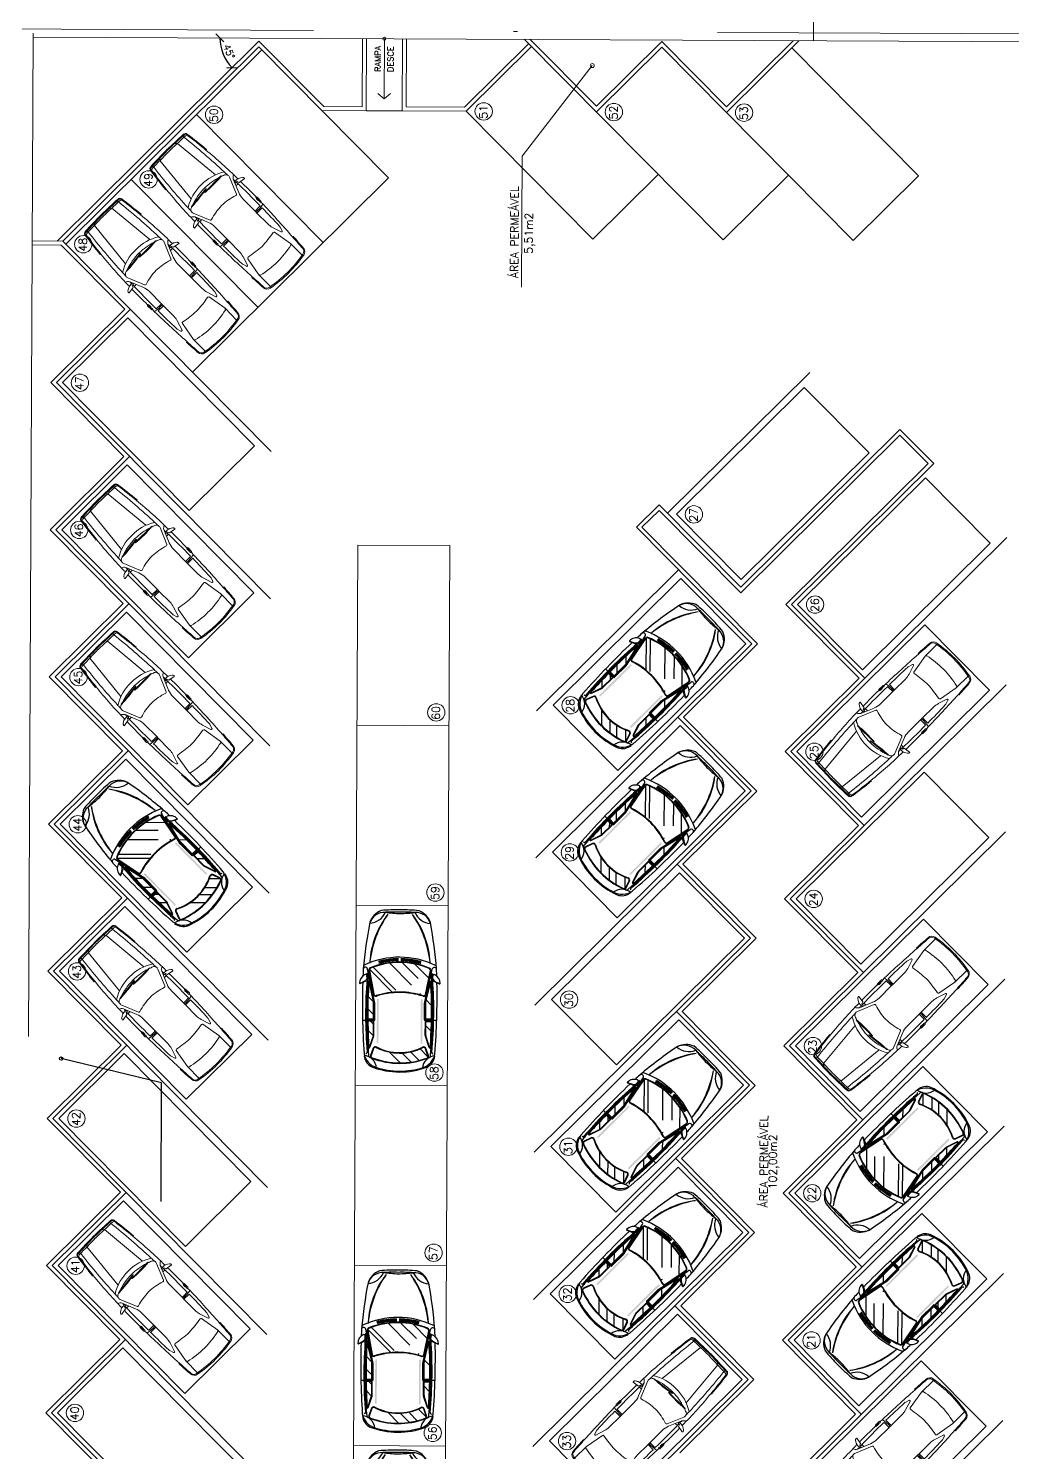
# Model space of a CAD drawing. Extents: x -1057 to 3416, y -340 to 4111.
# Drawn here: x -286.4 to -261.81, y 242.08 to 277.66 of the extents above; entities that cross this region are included whole.
import ezdxf
from ezdxf.enums import TextEntityAlignment as Align

# ---------------------------------------------------------------- set-up
doc = ezdxf.new("R2010")
doc.units = 0
doc.header["$LTSCALE"] = 50
doc.linetypes.add('CONTINU', pattern=[0])
doc.linetypes.add('DASHDOT', pattern=[1, 0.5, -0.25, 0, -0.25])
doc.layers.add('0.1', color=8, linetype='Continuous', lineweight=13)
doc.layers.add('layout', color=1, linetype='Continuous')
doc.styles.add('80X50', font='romans.shx')
doc.styles.add('ROMANS', font='romans')
doc.styles.get("Standard").update_dxf_attribs({"font": 'romans.shx'})
doc.dimstyles.new('Fares Eng - 50', dxfattribs={"dimscale": 2, "dimtxt": 0.085, "dimasz": 0.1, "dimexe": 0.05, "dimexo": 0.05, "dimgap": 0.04, "dimtad": 1, "dimzin": 4, "dimdsep": 46, "dimtxsty": 'ROMANS', "dimblk1": 'OBLIQUE', "dimblk2": 'OBLIQUE', "dimsah": 1, "dimcen": 0.05, "dimdle": 0.05, "dimclrd": 7, "dimclre": 7, "dimclrt": 7, "dimaunit": 1, "dimadec": 0, "dimazin": 0, "dimtfac": 1, "dimtix": 1, "dimtmove": 2, "dimatfit": 0, "dimldrblk": 'OPEN90', "dimfxl": 1, "dimtolj": 1, "dimtzin": 0, "dimarcsym": 0})

# ---------------------------------------------------------------- blocks, each defined once
blk = doc.blocks.new('ÁREA')
for p in [(0.00005, 0.00376), (0, 0)]:
    blk.add_attdef('COMPARTIMENTO', text='', height=0.0025).set_placement(p, align=Align.CENTER)
at = {"color": 1}
for p in [(-0.00005, -0.00376), (-0.0001, -0.00752)]:
    blk.add_attdef('ÁREA', text='', height=0.002, dxfattribs=at).set_placement(p, align=Align.CENTER)
blk = doc.blocks.new('Car')
at = {"layer": 'layout', "color": 8}
for p, q in [((-44.4, -116.8), (-45.5, -110.7)), ((-42.5, -116.4), (-43.6, -110.2)), ((-41.1, -116), (-42, -109.8)), ((-39.1, -115.6), (-40.1, -109.4)), ((-37.2, -115.2), (-38.1, -108.9)), ((-35.8, -114.9), (-36.5, -108.6)), ((-33.8, -114.5), (-34.6, -108.2)), ((-31.8, -114.1), (-32.6, -107.8)), ((-30.4, -113.9), (-31, -107.6)), ((-28.4, -113.5), (-29, -107.4)), ((-26.4, -113.2), (-27.1, -107.2)), ((-25, -113), (-25.5, -107)), ((-23, -112.8), (-23.5, -106.4)), ((25.2, -163.1), (-22.1, -115.7)), ((-21.2, -112.5), (-21.3, -106.1)), ((-19.2, -112.3), (-19.3, -105.9)), ((-17.2, -112.1), (-17.4, -105.7)), ((-15.7, -111.9), (-15.7, -105.5)), ((-13.7, -111.8), (-13.7, -105.3)), ((-11.7, -111.6), (-11.7, -105.2)), ((-9.7, -111.5), (-9.7, -105.1)), ((-7.7, -111.4), (-7.7, -105)), ((-5.7, -111.3), (-5.7, -104.9)), ((-3.7, -111.3), (-3.7, -104.8)), ((3.7, -111.3), (3.7, -104.8)), ((39.6, -148.7), (5.2, -114.3)), ((5.7, -111.3), (5.7, -104.9)), ((7.7, -111.4), (7.7, -105)), ((9.7, -111.5), (9.7, -105.1)), ((11.7, -111.6), (11.7, -105.2)), ((13.7, -111.8), (13.7, -105.3)), ((15.7, -111.9), (15.7, -105.5)), ((17.2, -112.1), (17.4, -105.7)), ((19.2, -112.3), (19.3, -105.9)), ((21.2, -112.5), (21.3, -106.1)), ((23, -112.8), (23.5, -106.4)), ((25, -113), (25.5, -107)), ((26.4, -113.2), (27.1, -107.2)), ((28.4, -113.5), (29, -107.4)), ((30.4, -113.9), (31, -107.6)), ((31.8, -114.1), (32.6, -107.8)), ((63.1, -148), (32.6, -117.5)), ((33.8, -114.5), (34.6, -108.2)), ((35.8, -114.9), (36.5, -108.6)), ((37.2, -115.2), (38.1, -108.9)), ((39.1, -115.6), (40.1, -109.4)), ((41.1, -116), (42, -109.8)), ((42.5, -116.4), (43.6, -110.2)), ((44.4, -116.8), (45.5, -110.7)), ((-86.3, -160.6), (-73.2, -154.7)), ((-72.4, -154), (-71.3, -150.4)), ((-71.4, -149.7), (-71.5, -143.3)), ((-70.4, -149.4), (-70.5, -140)), ((-53.8, -202.9), (-70.4, -128.8)), ((-69.4, -149.1), (-69.5, -139.9)), ((-68.4, -148.9), (-68.7, -139.9)), ((-67.3, -131.9), (-57, -183.8)), ((-66.3, -131.7), (-56.1, -183.6)), ((-15.9, -179.3), (-66, -129.1)), ((-8.4, -174.6), (-58.2, -124.8)), ((53.8, -202.9), (70.4, -128.8)), ((56.1, -183.6), (66.3, -131.7)), ((57, -183.8), (67.3, -131.9)), ((68.4, -148.9), (68.7, -139.9)), ((69.4, -149.1), (69.5, -139.9)), ((70.4, -149.4), (70.5, -140)), ((72.4, -154), (71.3, -150.4)), ((71.4, -149.7), (71.5, -143.3)), ((86.3, -160.6), (73.2, -154.7)), ((-56.9, -198.5), (-67, -155.8)), ((-55.9, -198.3), (-66, -155.6)), ((44.8, -182.6), (43.4, -181.3)), ((55.9, -198.3), (66, -155.6)), ((56.9, -198.5), (67, -155.8)), ((-56.8, -227.8), (-69.3, -215.2)), ((-56.8, -200.2), (-68.8, -188.2)), ((-56.8, -237.2), (-56.8, -199.5)), ((-55.8, -237.2), (-55.8, -199.5)), ((-53.8, -238.7), (-53.8, -203.1)), ((53.8, -238.7), (53.8, -203.1)), ((55.8, -237.2), (55.8, -199.5)), ((56.8, -237.2), (56.8, -199.5)), ((69.3, -207.1), (57.6, -195.4)), ((-80.7, -239.7), (-54.8, -239.7)), ((-68.3, -237.2), (-69.2, -236.3)), ((-69.1, -237.2), (-56.8, -237.2)), ((-69.1, -238.2), (-56.8, -238.2)), ((-56.8, -241.4), (-69, -241.4)), ((-56.8, -242.4), (-69, -242.4)), ((-56.8, -248.7), (-62.9, -242.6)), ((-56.8, -272.4), (-56.8, -242.4)), ((-55.8, -272.4), (-55.8, -242.4)), ((80.7, -239.7), (54.8, -239.7)), ((55.8, -272.4), (55.8, -242.4)), ((69.1, -237.2), (56.8, -237.2)), ((69.1, -238.2), (56.8, -238.2)), ((56.8, -241.4), (69, -241.4)), ((56.8, -242.4), (69, -242.4)), ((56.8, -272.4), (56.8, -242.4)), ((-57, -273.8), (-68.3, -262.5)), ((-65.1, -298.3), (-57, -273.6)), ((-64.2, -298.6), (-56, -273.9)), ((64.2, -298.6), (56, -273.9)), ((68.3, -263.5), (56.8, -251.9)), ((65.1, -298.3), (57, -273.6)), ((-57.2, -300.9), (-62.7, -316.3)), ((-56.3, -301.3), (-61.8, -316.6)), ((1.6, -332.4), (-21.8, -309)), ((61.9, -318.8), (44.9, -301.8)), ((61.8, -316.6), (56.3, -301.3)), ((62.7, -316.3), (57.2, -300.9)), ((25.1, -330.6), (5.5, -311)), ((42.5, -327), (25.2, -309.8))]:
    blk.add_line(p, q, dxfattribs=at)
for centre, radius, start, end in [((-7.8, -326.7), 326.8, 88.6351, 95.7726), ((7.8, -326.7), 326.8, 84.2274, 91.3649), ((866.8, -205.6), 949.5, 169.2081, 175.3433), ((-34.3, -38.3), 32.9, 86.5625, 164.4958), ((-69, 10.4), 40, 274.3393, 336.719), ((-25.6, -41.2), 42.5, 111.779, 161.6544), ((122.7, -124.6), 188.5, 142.4297, 176.6237), ((155.6, -136.8), 222.3, 145.0929, 173.9605), ((-40.2, -4.5), 3, 97.674, 111.779), ((-10, -339.3), 334.6, 88.282, 93.8135), ((10.1, 328.4), 336.5, 262.7695, 268.2851), ((10, -339.3), 334.6, 86.1865, 91.718), ((-10.1, 328.4), 336.5, 271.7149, 277.2305), ((-155.6, -136.8), 222.3, 6.0395, 34.9071), ((-122.7, -124.6), 188.5, 3.3763, 37.5703), ((69, 10.4), 40, 203.281, 265.6607), ((34.3, -38.3), 32.9, 15.5042, 93.4375), ((40.2, -4.5), 3, 68.221, 82.326), ((25.6, -41.2), 42.5, 18.3456, 68.221), ((-866.8, -205.6), 949.5, 4.6567, 10.7919), ((-77.8, -119.2), 1, 174.7727, 295.0781), ((0.5, -286.5), 183.7, 90, 115.0781), ((-64.4, -113.6), 1, 172.7258, 290.5969), ((0, -280.4), 167.2, 90.0065, 112.6232), ((0, -280.4), 166.2, 90.0085, 112.6252), ((-0.5, -286.5), 183.7, 64.9219, 90), ((0, -280.4), 167.2, 67.3768, 89.9935), ((0, -280.4), 166.2, 67.3768, 89.9935), ((64.4, -113.6), 1, 249.4031, 7.2742), ((77.8, -119.2), 1, 244.9219, 5.2273), ((-67, -159.1), 20.4, 115.2032, 181.9349), ((-94.9, -128.7), 32, 283.4706, 317.3927), ((1565.6, -198.2), 1646.7, 177.6205, 178.0972), ((-75, -129.5), 4.65, 8.7491, 183.5185), ((-74.5, -143.4), 3, 0.889, 115.2032), ((940.7, -224.1), 1014.7, 175.8385, 184.8151), ((-72.5, -140.1), 1, 0.889, 98.0676), ((936.4, -221.1), 1008.4, 175.9397, 185.4333), ((-72.4, -149.7), 1, 287.9404, 0.889), ((-71.5, -140), 1, 0.889, 95.2234), ((-71.4, -149.4), 1, 285.265, 0.889), ((-70.5, -139.9), 1, 0.889, 92.3899), ((-70.4, -149.1), 1, 282.6212, 0.889), ((-69.7, -139.9), 1, 2.0031, 90.1843), ((-69.4, -148.9), 1, 280.1196, 2.0031), ((-62.4, -130.8), 5, 111.9536, 193.3017), ((-62.4, -130.8), 4, 111.9536, 193.5543), ((62.4, -130.8), 4.01, 346.5287, 68.1294), ((62.4, -130.8), 5, 346.6983, 68.0464), ((-936.4, -221.1), 1008.4, 354.5667, 4.0603), ((69.4, -148.9), 1, 177.9969, 259.8804), ((69.7, -139.9), 1, 89.8157, 177.9969), ((70.4, -149.1), 1, 179.111, 257.3788), ((70.5, -139.9), 1, 87.6101, 179.111), ((75, -129.5), 4.65, 356.4815, 171.2509), ((71.4, -149.4), 1, 179.111, 254.735), ((71.5, -140), 1, 84.7766, 179.111), ((-940.7, -224.1), 1014.7, 355.1849, 4.1615), ((94.9, -128.7), 32, 222.6073, 256.5294), ((72.4, -149.7), 1, 179.111, 252.0596), ((72.5, -140.1), 1, 81.9324, 179.111), ((74.5, -143.4), 3, 64.7968, 179.111), ((73.4, -153.7), 1, 196.4299, 257.7669), ((67, -159.1), 20.4, 358.0651, 64.7968), ((-1565.6, -198.2), 1646.7, 1.9028, 2.3795), ((-86.5, -159.6), 1, 193.8166, 282.2331), ((1565.6, -198.2), 1646.7, 178.6017, 183.9759), ((770.4, -218.9), 840.8, 175.6929, 181.2505), ((770.4, -218.9), 839.8, 175.6943, 181.2501), ((-67, -155.8), 1, 13.3017, 174.5453), ((-52.2, -182.7), 5, 193.3017, 287.8184), ((-52.2, -182.7), 4, 193.5543, 287.8184), ((0, -345), 166.5, 90, 107.8184), ((0, -345), 165.5, 90, 107.8184), ((0, -345), 166.5, 72.1816, 90), ((0, -345), 165.5, 72.1816, 90), ((52.2, -182.7), 5, 252.1816, 346.6983), ((52.2, -182.7), 4, 252.1816, 346.4457), ((67, -155.8), 1, 5.4547, 166.6983), ((-770.4, -218.9), 839.8, 358.7499, 4.3057), ((-770.4, -218.9), 840.8, 358.7495, 4.3071), ((-1565.6, -198.2), 1646.7, 356.0241, 1.3983), ((86.5, -159.6), 1, 257.7669, 346.1834), ((-60.8, -199.5), 4, 360, 13.3017), ((-60.8, -199.5), 5, 0, 13.3017), ((-54.8, -203.1), 1, 0, 13.3017), ((54.8, -203.1), 1, 166.6983, 180), ((60.8, -199.5), 5, 166.6983, 180), ((60.8, -199.5), 4, 166.6983, 180), ((-69.1, -237.2), 1, 181.5835, 270), ((-69, -242.4), 1, 90, 181.1066), ((9004.6, 48.7), 9079.4, 181.83701, 182.18864), ((9004.6, 48.7), 9078.4, 181.83709, 182.18858), ((-56.8, -237.2), 1, 270, 0), ((-56.8, -242.4), 1, 0, 90), ((-54.8, -238.7), 1, 270, 0), ((54.8, -238.7), 1, 180, 270), ((56.8, -237.2), 1, 180, 270), ((56.8, -242.4), 1, 90, 180), ((-9004.6, 48.7), 9078.4, 357.81142, 358.16291), ((-9004.6, 48.7), 9079.4, 357.81136, 358.16299), ((69, -242.4), 1, 358.8934, 90), ((69.1, -237.2), 1, 270, 358.4165), ((-60.8, -272.4), 4, 341.6525, 360), ((-60.8, -272.4), 5, 341.6525, 360), ((60.8, -272.4), 5, 180, 198.3475), ((60.8, -272.4), 4, 180, 198.3475), ((-73.3, -309.4), 3, 270, 5.5819), ((-66.1, -298), 2, 183.0738, 341.6525), ((-66.1, -298), 1, 183.4405, 341.6525), ((-52.5, -302.6), 5, 63.1357, 160.3462), ((-52.5, -302.6), 4, 63.1357, 160.3462), ((0, -198.9), 112.2, 243.1357, 270), ((0, -198.9), 111.2, 243.1357, 270), ((0, -198.9), 111.2, 270, 296.8643), ((0, -198.9), 112.2, 270, 296.8643), ((52.5, -302.6), 5, 19.6538, 116.8643), ((52.5, -302.6), 4, 19.6538, 116.8643), ((66.1, -298), 2, 198.3475, 356.9262), ((66.1, -298), 1, 198.3475, 356.5595), ((73.3, -309.4), 3, 174.4181, 270), ((-39.1, -305.6), 38.6, 190.1502, 253.6248), ((-79.7, -346.5), 30, 5.2584, 84.7128), ((-46.8, -314.4), 30, 185.5819, 244.441), ((-62.6, -316.1), 5, 185.4333, 247.7979), ((-58, -317.9), 5, 160.3462, 249.5059), ((-58, -317.9), 4, 160.3462, 249.5059), ((0, -162.8), 170.6, 249.5059, 270), ((0, -162.8), 169.6, 249.5059, 270), ((0, -162.8), 169.6, 270, 290.4941), ((0, -162.8), 170.6, 270, 290.4941), ((79.7, -346.5), 30, 95.2872, 174.7416), ((39.1, -305.6), 38.6, 286.3752, 349.8498), ((58, -317.9), 4, 290.4941, 19.6538), ((58, -317.9), 5, 290.4941, 19.6538), ((46.8, -314.4), 30, 295.559, 354.4181), ((62.6, -316.1), 5, 292.2021, 354.5667), ((0, -181.6), 170.6, 249.5059, 270), ((0, -181.6), 168.6, 252.2391, 270), ((0, -181.6), 170.6, 270, 290.4941), ((0, -181.6), 168.6, 270, 287.7609)]:
    blk.add_arc(centre, radius, start, end, dxfattribs=at)
for points in [[(-49.6, -290.4), (-45.8, -290.4), (-49.6, -194), (-45.8, -194)], [(49.6, -290.4), (45.8, -290.4), (49.6, -194), (45.8, -194)]]:
    blk.add_solid(points, dxfattribs=at)
blk = doc.blocks.new('TEMPRA3')
for p, q in [((-1.26, 0.697), (-1.26, 0.716)), ((-0.157, 0.823), (-0.131, 0.862)), ((-0.101, 0.713), (-0.151, 0.694)), ((-0.075, 0.872), (-0.101, 0.713)), ((-0.085, 0.882), (-0.082, 0.882)), ((1.806, 0.709), (1.807, 0.728)), ((0.058, 0.464), (-0.363, 0.637)), ((0.069, 0.533), (-0.261, 0.669)), ((-0.151, 0.694), (-0.151, 0.656)), ((-0.098, 0.674), (-0.098, 0.602)), ((0.687, 0.496), (0.259, 0.496)), ((0.756, 0.496), (0.756, 0.679)), ((1.136, 0.496), (0.756, 0.496)), ((1.287, 0.519), (1.517, 0.592)), ((1.406, 0.471), (1.886, 0.553)), ((1.515, 0.629), (1.414, 0.659)), ((-1.26, -0.697), (-1.26, -0.716)), ((0.058, -0.464), (-0.363, -0.637)), ((0.069, -0.533), (-0.261, -0.669)), ((-0.151, -0.694), (-0.151, -0.656)), ((-0.101, -0.713), (-0.151, -0.694)), ((-0.098, -0.674), (-0.098, -0.602)), ((0.687, -0.496), (0.259, -0.496)), ((1.136, -0.496), (0.756, -0.496)), ((0.756, -0.496), (0.756, -0.679)), ((1.287, -0.519), (1.517, -0.592)), ((1.406, -0.471), (1.886, -0.553)), ((1.515, -0.629), (1.414, -0.659)), ((1.806, -0.709), (1.807, -0.728)), ((-0.157, -0.823), (-0.131, -0.862)), ((-0.075, -0.872), (-0.101, -0.713)), ((-0.085, -0.882), (-0.082, -0.882))]:
    blk.add_line(p, q)
at = {"color": 9}
for p, q in [((0.49, 0.777), (0.614, 0.777)), ((0.49, 0.767), (0.567, 0.767)), ((0.577, 0.757), (0.577, 0.748)), ((0.634, 0.757), (0.634, 0.748)), ((-1.875, 0.533), (-1.914, 0.533)), ((-1.881, 0.307), (-0.653, 0.428)), ((-1.869, 0.63), (-1.647, 0.654)), ((-0.527, 0.509), (-0.536, 0.509)), ((-0.536, 0.509), (-0.532, -0.064)), ((0.687, 0.496), (0.756, 0.496)), ((1.886, 0.553), (2.3, 0.553)), ((-1.881, 0.307), (-1.924, 0.254)), ((-0.568, 0.016), (-0.577, 0.017)), ((-0.568, 0.015), (-0.577, 0.014)), ((-0.577, 0.014), (-0.51, -0.555)), ((-1.881, -0.308), (-1.924, -0.255)), ((-1.881, -0.307), (-0.653, -0.428)), ((-0.532, -0.064), (-0.523, -0.064)), ((-1.875, -0.533), (-1.914, -0.533)), ((-1.869, -0.631), (-1.647, -0.655)), ((-0.51, -0.555), (-0.501, -0.554)), ((0.687, -0.496), (0.756, -0.496)), ((1.886, -0.553), (2.3, -0.553)), ((0.49, -0.767), (0.567, -0.767)), ((0.49, -0.777), (0.614, -0.777)), ((0.577, -0.757), (0.577, -0.748)), ((0.634, -0.757), (0.634, -0.748))]:
    blk.add_line(p, q, dxfattribs=at)
for points in [[(0.486, 0.76), (0.486, 0.749, 0.414214), (0.496, 0.739), (0.558, 0.739, 0.414214), (0.568, 0.749), (0.568, 0.759)], [(0.486, -0.76), (0.486, -0.749, -0.414214), (0.496, -0.739), (0.558, -0.739, -0.414214), (0.568, -0.749), (0.568, -0.759)]]:
    blk.add_lwpolyline(points, format="xyb", dxfattribs=at)
for centre, radius, start, end in [((0.026, -12.748), 13.526, 95.4579, 98.0767), ((-0.091, -10.408), 11.166, 90.4891, 96.0118), ((0.075, 0.7), 0.267, 168.223, 189.9837), ((-0.143, 0.755), 0.0434, 160.4209, 180), ((0.052, 0.685), 0.25, 146.5293, 160.4209), ((-0.079, 0.816), 0.0696, 117.5198, 138.9652), ((-0.092, 0.841), 0.0416, 80.8067, 117.5198), ((0.213, -22.305), 23.067, 89.3717, 90.7606), ((-0.083, 0.874), 0.00833, 350.8067, 80.8067), ((0.213, -22.305), 23.067, 89.0973, 89.3437), ((0.115, -25.837), 26.599, 86.3544, 88.8806), ((0.028, -29.336), 30.117, 85.8738, 86.6125), ((46.287, -1.061), 48.25, 178.0551, 178.7396), ((-1.864, 0.574), 0.07, 98.0767, 178.0551), ((1.08, -0.033), 1.689, 163.0258, 178.8872), ((1.08, -0.033), 1.689, 158.4883, 161.8833), ((-0.403, 0.55), 0.0959, 65.2249, 157.5632), ((0.355, -17.256), 17.935, 91.743, 91.9698), ((0.355, -17.256), 17.935, 88.9571, 91.6179), ((1.496, -0.036), 1.496, 161.9012, 178.6096), ((0.046, 0.438), 0.0288, 340.8387, 65.2249), ((0.259, 0.996), 0.5, 247.6625, 270), ((-0.298, 0.555), 0.987, 356.5337, 7.1274), ((0.636, -17.099), 17.778, 87.5716, 89.6146), ((1.136, 0.996), 0.5, 270, 287.5892), ((1.415, 0.442), 0.03, 107.5892, 190.5643), ((-1.901, -0.176), 3.343, 3.0173, 10.5643), ((1.385, 0.564), 0.1, 73.296, 87.5716), ((1.509, 0.61), 0.02, 295.0881, 73.296), ((1.892, 0.523), 0.03, 17.6685, 101.6613), ((-0.298, 0.005), 2.281, 359.8835, 13.3775), ((2.183, 0.56), 0.144, 10.2757, 85.2864), ((-1.242, -0.033), 3.619, 0.5277, 9.8398), ((1.08, 0.033), 1.689, 181.1128, 199.382), ((-1.901, 0.176), 3.343, 349.4357, 356.9827), ((-0.298, -0.005), 2.281, 346.6225, 0.1165), ((-1.242, 0.033), 3.619, 350.1602, 359.4723), ((46.287, 1.06), 48.25, 181.2604, 181.9449), ((1.496, 0.036), 1.496, 181.3904, 198.0988), ((-1.864, -0.575), 0.07, 181.9449, 261.9233), ((0.026, 12.748), 13.526, 261.9735, 264.5421), ((-0.091, 10.408), 11.166, 263.9882, 269.5109), ((1.08, 0.033), 1.689, 200.3288, 201.5117), ((1.08, 0.033), 1.689, 200.3288, 201.5117), ((-0.403, -0.55), 0.0959, 202.4368, 294.7751), ((0.355, 17.256), 17.935, 268.0302, 268.257), ((0.075, -0.7), 0.267, 170.0163, 191.777), ((0.355, 17.256), 17.935, 268.3821, 271.0429), ((0.046, -0.438), 0.0288, 294.7751, 19.1613), ((0.259, -0.996), 0.5, 90, 112.3375), ((0.115, 25.837), 26.599, 271.1194, 273.6456), ((-0.298, -0.555), 0.987, 352.8726, 3.4663), ((0.636, 17.099), 17.778, 270.3854, 272.4284), ((1.136, -0.996), 0.5, 72.4108, 90), ((1.415, -0.442), 0.03, 169.4357, 252.4108), ((1.385, -0.564), 0.1, 272.4284, 286.704), ((1.509, -0.61), 0.02, 286.704, 64.9119), ((0.028, 29.336), 30.117, 273.3875, 274.1262), ((1.892, -0.523), 0.03, 258.3387, 342.3315), ((2.183, -0.56), 0.144, 274.7136, 349.7243), ((-0.143, -0.755), 0.0434, 180, 199.5791), ((0.052, -0.685), 0.25, 199.5791, 213.4707), ((-0.079, -0.816), 0.0696, 221.0348, 242.4802), ((-0.092, -0.841), 0.0416, 242.4802, 279.1933), ((0.213, 22.305), 23.067, 269.2394, 270.6283), ((-0.083, -0.874), 0.00833, 279.1933, 9.1933), ((0.213, 22.305), 23.067, 270.6563, 270.9027)]:
    blk.add_arc(centre, radius, start, end)
for centre, radius, start, end in [((-0.144, 0.846), 0.212, 204.7842, 236.5367), ((0.49, 0.751), 0.0263, 91.9264, 184.8104), ((0.47, 0.753), 0.0061, 200.0424, 315.2534), ((0.49, 0.751), 0.0164, 92.1313, 187.2433), ((0.567, 0.757), 0.01, 0, 90), ((0.606, 0.816), 0.0733, 246.8341, 293.1659), ((0.614, 0.757), 0.02, 0, 90), ((-0.263, 0.555), 0.987, 356.5337, 11.7667), ((19.555, -0.393), 21.489, 177.397, 178.9536), ((-1.862, 0.581), 0.05, 97.8958, 177.1673), ((43.913, -1.002), 45.813, 178.0177, 178.7486), ((0.137, -16.634), 17.284, 92.2713, 96.6835), ((-1.822, 0.581), 0.05, 97.8958, 177.1673), ((0.026, -12.748), 13.506, 95.4656, 97.8958), ((0.402, 0.031), 1.126, 147.4954, 181.5953), ((0.192, -19.533), 20.183, 91.7794, 92.1012), ((-4.071, 0.196), 3.558, 355.8109, 5.0412), ((-0.17, 0.661), 0.0195, 202.2729, 342.8001), ((0.027, -29.37), 30.131, 85.8821, 86.6147), ((2.181, 0.569), 0.115, 10.4548, 85.2928), ((-1.236, -0.033), 3.585, 0.5327, 10.015), ((43.913, 1.002), 45.813, 181.2514, 181.9823), ((0.402, -0.031), 1.126, 178.4047, 212.5046), ((-4.057, -0.683), 3.558, 2.0761, 11.3064), ((-1.236, 0.033), 3.585, 349.985, 359.4673), ((19.555, 0.392), 21.489, 181.0464, 182.603), ((-1.862, -0.581), 0.05, 182.8327, 262.1042), ((0.137, 16.634), 17.284, 263.3165, 267.7287), ((-1.822, -0.581), 0.05, 182.8327, 262.1042), ((0.026, 12.748), 13.506, 262.1042, 264.5344), ((0.192, 19.533), 20.183, 267.8988, 268.2206), ((-0.144, -0.846), 0.212, 123.4633, 155.2158), ((-0.17, -0.661), 0.0195, 17.1999, 157.7271), ((-0.263, -0.555), 0.987, 348.2333, 3.4663), ((0.027, 29.37), 30.131, 273.3853, 274.1179), ((2.181, -0.569), 0.115, 274.7072, 349.5452), ((0.47, -0.753), 0.0061, 44.7466, 159.9576), ((0.49, -0.751), 0.0263, 175.1896, 268.0736), ((0.49, -0.751), 0.0164, 172.7567, 267.8687), ((0.567, -0.757), 0.01, 270, 0), ((0.606, -0.816), 0.0733, 66.8341, 113.1659), ((0.614, -0.757), 0.02, 270, 360)]:
    blk.add_arc(centre, radius, start, end, dxfattribs=at)
blk = doc.blocks.new('_OBLIQUE')
at = {"color": 0, "linetype": 'ByBlock'}
blk.add_line((-0.5, -0.5), (0.5, 0.5), dxfattribs=at)
blk = doc.blocks.new('*D22')
at = {"layer": '0.1', "color": 7, "linetype": 'CONTINU', "lineweight": -2, "transparency": 16777216}
blk.add_arc((-280.562, 277.42), 1.05, 179.7233, 224.7233, dxfattribs=at)
at = {"layer": 'DEFPOINTS', "color": 0, "linetype": 'CONTINU', "lineweight": -2, "transparency": 16777216}
for p in [(-286.275, 277.448), (-280.636, 277.347), (-259.776, 277.32), (-281.578, 277.153), (-285.681, 272.351)]:
    blk.add_point(p, dxfattribs=at)
at = {"layer": '0.1', "color": 7, "linetype": 'CONTINU', "lineweight": -2, "transparency": 16777216, "xscale": 0.2, "yscale": 0.2, "zscale": 0.2}
for p, rotation in [((-281.613, 277.425), 89.72328202081444), ((-281.309, 276.681), 314.7232820208115)]:
    blk.add_blockref('_OBLIQUE', p, dxfattribs=dict(at, rotation=rotation))
at = {"layer": '0.1', "color": 7, "linetype": 'CONTINU', "transparency": 16777216, "insert": (-281.382, 277.085), "char_height": 0.17, "attachment_point": 5, "rotation": 292.2233, "style": 'ROMANS'}
blk.add_mtext('\\A1;45°', dxfattribs=at)
blk = doc.blocks.new('_Open90')
at = {"color": 0, "linetype": 'ByBlock', "lineweight": -2}
for p, q in [((0, 0), (-1, 0)), ((-0.5, 0.5), (0, 0)), ((0, 0), (-0.5, -0.5))]:
    blk.add_line(p, q, dxfattribs=at)

msp = doc.modelspace()

# ---------------------------------------------------------------- linework, layer by layer
at = {"layer": '0.1', "color": 8, "linetype": 'CONTINU'}
for p, q in [((-266.771, 278.324), (-266.776, 277.354)), ((-274.061, 274.468), (-272.307, 276.736)), ((-277.058, 275.602), (-277.958, 275.606)), ((-274.077, 271.203), (-274.061, 274.468))]:
    msp.add_line(p, q, dxfattribs=at)
at = {"layer": '0.1', "color": 8, "linetype": 'DASHDOT', "ltscale": 0.4}
msp.add_line((-289.274, 277.662), (-259.875, 277.52), dxfattribs=at)
at = {"layer": '0.1', "color": 8}
for p, q in [((-286.396, 252.473), (-286.275, 277.548)), ((-286.275, 277.448), (-259.776, 277.32)), ((-285.681, 272.351), (-280.636, 277.347)), ((-285.539, 272.35), (-280.637, 277.206)), ((-280.636, 277.347), (-279.016, 275.711)), ((-278.058, 275.707), (-278.049, 277.408)), ((-277.958, 275.606), (-277.949, 277.407)), ((-277.501, 277.405), (-277.508, 275.905)), ((-277.058, 275.602), (-277.049, 277.403)), ((-276.958, 275.701), (-276.949, 277.403)), ((-273.894, 277.284), (-275.499, 275.694)), ((-273.998, 277.388), (-269.039, 272.381)), ((-273.857, 277.388), (-272.205, 275.72)), ((-270.571, 277.338), (-272.205, 275.72)), ((-270.571, 277.338), (-268.952, 275.704)), ((-270.571, 277.197), (-265.786, 272.365)), ((-267.143, 277.355), (-268.953, 275.563)), ((-267.284, 277.356), (-268.952, 275.704)), ((-280.562, 277.13), (-285.465, 272.275)), ((-277.508, 275.905), (-277.665, 276.041)), ((-277.508, 275.905), (-277.35, 276.039)), ((-279.058, 275.611), (-277.958, 275.606)), ((-279.016, 275.711), (-278.058, 275.707)), ((-275.458, 275.594), (-277.058, 275.602)), ((-275.499, 275.694), (-276.958, 275.701)), ((-282.298, 269.077), (-277.396, 273.933)), ((-285.539, 272.35), (-286.3, 272.354)), ((-285.581, 272.25), (-286.3, 272.254)), ((-285.581, 272.25), (-283.992, 270.646)), ((-285.539, 272.35), (-280.332, 267.092)), ((-285.839, 268.816), (-283.992, 270.646)), ((-285.698, 268.815), (-283.851, 270.645)), ((-270.426, 265.55), (-266.874, 269.068)), ((-285.839, 268.816), (-284.01, 266.969)), ((-285.698, 268.815), (-280.35, 263.415)), ((-264.618, 267.644), (-268.597, 263.703)), ((-263.774, 266.791), (-264.618, 267.644)), ((-264.619, 267.503), (-268.598, 263.562)), ((-263.915, 266.792), (-264.619, 267.503)), ((-285.857, 265.139), (-284.01, 266.969)), ((-285.716, 265.138), (-283.868, 266.968)), ((-267.468, 263.274), (-263.915, 266.792)), ((-267.327, 263.273), (-263.774, 266.791)), ((-270.638, 265.764), (-271.206, 265.201)), ((-270.639, 265.622), (-271.065, 265.2)), ((-268.598, 263.562), (-270.639, 265.622)), ((-268.597, 263.703), (-270.638, 265.764)), ((-285.857, 265.139), (-284.028, 263.292)), ((-285.716, 265.138), (-280.368, 259.739)), ((-271.206, 265.201), (-268.321, 262.288)), ((-271.065, 265.2), (-268.18, 262.287)), ((-267.344, 259.596), (-261.944, 264.944)), ((-273.703, 260.617), (-270.151, 264.135)), ((-285.875, 261.462), (-284.028, 263.292)), ((-285.733, 261.462), (-283.886, 263.291)), ((-265.638, 261.426), (-267.468, 263.274)), ((-265.497, 261.426), (-267.327, 263.273)), ((-273.721, 256.94), (-268.321, 262.288)), ((-268.18, 262.287), (-270.027, 260.458)), ((-285.875, 261.462), (-284.045, 259.615)), ((-285.733, 261.462), (-280.385, 256.062)), ((-267.486, 259.597), (-265.638, 261.426)), ((-267.362, 255.919), (-261.962, 261.267)), ((-270.169, 260.458), (-268.339, 258.611)), ((-270.027, 260.458), (-268.198, 258.61)), ((-285.893, 257.785), (-284.045, 259.615)), ((-285.751, 257.785), (-283.904, 259.614)), ((-265.656, 257.749), (-267.486, 259.597)), ((-265.515, 257.749), (-267.344, 259.596)), ((-273.739, 253.263), (-268.339, 258.611)), ((-268.198, 258.61), (-270.045, 256.781)), ((-285.893, 257.785), (-284.063, 255.938)), ((-285.751, 257.785), (-280.403, 252.385)), ((-267.503, 255.92), (-265.656, 257.749)), ((-267.38, 252.242), (-261.98, 257.59)), ((-270.186, 256.781), (-268.357, 254.934)), ((-270.045, 256.781), (-268.215, 254.933)), ((-285.91, 254.108), (-284.063, 255.938)), ((-285.769, 254.108), (-283.922, 255.937)), ((-265.674, 254.072), (-267.503, 255.92)), ((-265.532, 254.072), (-267.362, 255.919)), ((-273.757, 249.586), (-268.357, 254.934)), ((-268.215, 254.933), (-270.063, 253.104)), ((-285.91, 254.108), (-284.081, 252.261)), ((-285.769, 254.108), (-280.421, 248.708)), ((-267.521, 252.243), (-265.674, 254.072)), ((-267.398, 248.565), (-261.998, 253.913)), ((-270.204, 253.104), (-268.375, 251.257)), ((-270.063, 253.104), (-268.233, 251.256)), ((-285.928, 250.431), (-284.081, 252.261)), ((-285.787, 250.431), (-283.939, 252.26)), ((-265.692, 250.396), (-267.521, 252.243)), ((-265.55, 250.395), (-267.38, 252.242)), ((-273.774, 245.909), (-268.375, 251.257)), ((-268.233, 251.256), (-270.08, 249.427)), ((-285.928, 250.431), (-284.099, 248.584)), ((-285.787, 250.431), (-280.439, 245.031)), ((-267.539, 248.566), (-265.692, 250.396)), ((-267.415, 244.888), (-262.015, 250.236)), ((-270.222, 249.427), (-268.392, 247.58)), ((-270.08, 249.427), (-268.251, 247.579)), ((-285.946, 246.755), (-284.099, 248.584)), ((-285.804, 246.754), (-283.957, 248.583)), ((-265.709, 246.719), (-267.539, 248.566)), ((-265.568, 246.718), (-267.398, 248.565)), ((-273.792, 242.232), (-268.392, 247.58)), ((-268.251, 247.579), (-270.098, 245.75)), ((-285.946, 246.755), (-284.116, 244.907)), ((-285.804, 246.754), (-280.456, 241.354)), ((-267.557, 244.889), (-265.709, 246.719)), ((-267.433, 241.211), (-262.033, 246.559)), ((-270.24, 245.751), (-268.41, 243.903)), ((-270.098, 245.75), (-268.269, 243.903)), ((-285.964, 243.078), (-284.116, 244.907)), ((-285.822, 243.077), (-283.975, 244.907)), ((-265.727, 243.042), (-267.557, 244.889)), ((-265.586, 243.041), (-267.415, 244.888)), ((-273.81, 238.555), (-268.41, 243.903)), ((-268.269, 243.903), (-270.116, 242.073)), ((-285.964, 243.078), (-284.134, 241.23)), ((-285.822, 243.077), (-280.474, 237.677)), ((-267.574, 241.212), (-265.727, 243.042)), ((-267.451, 237.535), (-262.051, 242.883))]:
    msp.add_line(p, q, dxfattribs=at)
at = {"layer": '0.1', "color": 8, "linetype": 'CONTINU', "lineweight": -2}
for p, q in [((-283.068, 251.315), (-285.582, 251.924)), ((-283.082, 248.358), (-283.068, 251.315))]:
    msp.add_line(p, q, dxfattribs=at)
at = {"layer": '0.1', "color": 8}
for points in [[(-277.396, 273.933), (-280.637, 277.206)], [(-273.824, 277.213), (-275.458, 275.594), (-272.292, 272.397), (-270.657, 274.015)], [(-270.571, 277.197), (-272.205, 275.578)], [(-265.786, 272.365), (-264.152, 273.984), (-267.319, 277.181)], [(-279.03, 272.314), (-282.196, 275.512)], [(-269.039, 272.381), (-267.405, 273.999)], [(-280.664, 270.696), (-283.831, 273.893)], [(-275.863, 264.742), (-276.016, 233.243), (-278.316, 233.254), (-278.163, 264.754)], [(-278.163, 264.754), (-275.863, 264.742)], [(-275.885, 260.242), (-278.185, 260.254)], [(-275.907, 255.743), (-278.207, 255.754)], [(-275.929, 251.243), (-278.229, 251.254)], [(-275.95, 246.743), (-278.25, 246.754)], [(-275.972, 242.243), (-278.272, 242.254)]]:
    msp.add_lwpolyline(points, dxfattribs=at)
for points in [[(-282.381, 265.617), (-280.747, 267.236), (-283.914, 270.433), (-285.548, 268.815)], [(-267.008, 268.693), (-265.39, 267.059), (-268.587, 263.892), (-270.206, 265.526)], [(-282.399, 261.94), (-280.765, 263.559), (-283.932, 266.756), (-285.566, 265.138)], [(-263.979, 266.439), (-262.361, 264.805), (-265.558, 261.638), (-267.177, 263.272)], [(-270.09, 263.923), (-268.471, 262.289), (-271.669, 259.122), (-273.287, 260.756)], [(-282.417, 258.263), (-280.783, 259.882), (-283.949, 263.079), (-285.583, 261.461)], [(-263.997, 262.762), (-262.378, 261.128), (-265.576, 257.961), (-267.194, 259.595)], [(-270.107, 260.246), (-268.489, 258.612), (-271.686, 255.445), (-273.305, 257.079)], [(-282.435, 254.587), (-280.8, 256.205), (-283.967, 259.402), (-285.601, 257.784)], [(-264.015, 259.085), (-262.396, 257.451), (-265.594, 254.284), (-267.212, 255.918)], [(-270.125, 256.569), (-268.507, 254.935), (-271.704, 251.768), (-273.323, 253.402)], [(-282.452, 250.91), (-280.818, 252.528), (-283.985, 255.725), (-285.619, 254.107)], [(-264.032, 255.408), (-262.414, 253.774), (-265.611, 250.607), (-267.23, 252.241)], [(-270.143, 252.892), (-268.525, 251.258), (-271.722, 248.091), (-273.34, 249.725)], [(-282.47, 247.233), (-280.836, 248.851), (-284.003, 252.049), (-285.637, 250.43)], [(-264.05, 251.731), (-262.432, 250.097), (-265.629, 246.93), (-267.248, 248.565)], [(-270.161, 249.215), (-268.542, 247.581), (-271.74, 244.414), (-273.358, 246.048)], [(-282.488, 243.556), (-280.854, 245.174), (-284.02, 248.372), (-285.654, 246.753)], [(-264.068, 248.054), (-262.45, 246.42), (-265.647, 243.253), (-267.265, 244.888)], [(-270.178, 245.538), (-268.56, 243.904), (-271.757, 240.737), (-273.376, 242.372)], [(-282.506, 239.879), (-280.871, 241.497), (-284.038, 244.695), (-285.672, 243.076)], [(-264.086, 244.377), (-262.467, 242.743), (-265.665, 239.577), (-267.283, 241.211)]]:
    msp.add_lwpolyline(points, close=True, dxfattribs=at)
for centre, radius in [((-277.501, 277.405), 0.0387), ((-275.021, 275.591), 0.217), ((-271.768, 275.575), 0.217), ((-268.515, 275.559), 0.217), ((-281.759, 275.508), 0.217), ((-283.393, 273.89), 0.217), ((-285.027, 272.271), 0.217), ((-285.111, 268.811), 0.217), ((-269.768, 265.523), 0.217), ((-285.128, 265.134), 0.217), ((-266.739, 263.269), 0.217), ((-285.146, 261.457), 0.217), ((-272.85, 260.753), 0.217), ((-276.206, 260.574), 0.217), ((-266.757, 259.592), 0.217), ((-285.164, 257.781), 0.217), ((-272.867, 257.076), 0.217), ((-276.228, 256.074), 0.217), ((-266.775, 255.915), 0.217), ((-285.182, 254.104), 0.217), ((-272.885, 253.399), 0.217), ((-266.792, 252.238), 0.217), ((-276.25, 251.574), 0.217), ((-285.199, 250.427), 0.217), ((-272.903, 249.722), 0.217), ((-266.81, 248.561), 0.217), ((-276.271, 247.074), 0.217), ((-285.217, 246.75), 0.217), ((-272.921, 246.045), 0.217), ((-266.828, 244.884), 0.217), ((-285.235, 243.073), 0.217), ((-276.293, 242.574), 0.217), ((-272.938, 242.368), 0.217)]:
    msp.add_circle(centre, radius, dxfattribs=at)
at = {"layer": '0.1', "color": 8, "linetype": 'CONTINU'}
msp.add_circle((-272.307, 276.736), 0.0498, dxfattribs=at)
at = {"layer": '0.1', "color": 8, "linetype": 'CONTINU', "lineweight": -2}
msp.add_circle((-285.582, 251.924), 0.0423, dxfattribs=at)

# ---------------------------------------------------------------- block references
at = {"layer": '0.1', "color": 8, "linetype": 'CONTINU'}
for p, rotation in [((-281.57, 273.24), 314.7232820208156), ((-283.205, 271.621), 314.7232820208156), ((-283.306, 264.484), 314.7232820208156), ((-283.323, 260.807), 314.7232820208156), ((-264.939, 260.257), 44.72328202081562), ((-283.359, 253.454), 314.7232820208156), ((-264.974, 252.904), 44.72328202081562), ((-283.394, 246.1), 314.7232820208156), ((-270.725, 243.166), 224.7232820208156), ((-265.027, 241.873), 44.72328202081562)]:
    msp.add_blockref('TEMPRA3', p, dxfattribs=dict(at, rotation=rotation))
at = {"layer": '0.1', "color": 8}
ref = msp.add_blockref('ÁREA', (-274.216, 272.572), dxfattribs=dict(at, xscale=133.3333333333332, yscale=133.3333333333332, zscale=133.3333333333332, rotation=89.72328202081573))
ref.add_attrib('COMPARTIMENTO', 'ÁREA PERMEÁVEL', dxfattribs={"layer": '0', "color": 1, "height": 0.2, "rotation": 89.7233}).set_placement((-274.152, 272.572), align=Align.CENTER)
ref.add_attrib('ÁREA', '5,51m2', dxfattribs={"layer": '0', "color": 1, "height": 0.2, "rotation": 89.7233}).set_placement((-273.796, 272.546), align=Align.CENTER)
at = {"layer": '0.1', "color": 8, "linetype": 'CONTINU'}
for p, xscale, yscale, zscale, rotation in [((-269.364, 262.943), 0.0115, 0.0115, 0.0115, 314.7232820208155), ((-269.381, 259.266), 0.0115, 0.0115, 0.0115, 314.7232820208155), ((-284.685, 258.517), 0.0115, 0.0115, 0.0115, 44.72328202081562), ((-277.107, 255.64), 0.01150000000000001, 0.01150000000000001, 0.01150000000000001, 359.7232820208156), ((-269.417, 251.912), 0.0115, 0.0115, 0.0115, 314.7232820208155), ((-266.15, 247.953), 0.01149999999999999, 0.01149999999999999, 0.01149999999999999, 134.7232820208156), ((-269.435, 248.235), 0.0115, 0.0115, 0.0115, 314.7232820208155), ((-266.167, 244.276), 0.01149999999999999, 0.01149999999999999, 0.01149999999999999, 134.7232820208156), ((-277.15, 246.64), 0.01150000000000001, 0.01150000000000001, 0.01150000000000001, 359.7232820208156), ((-277.172, 242.14), 0.01150000000000001, 0.01150000000000001, 0.01150000000000001, 359.7232820208156)]:
    msp.add_blockref('Car', p, dxfattribs=dict(at, xscale=xscale, yscale=yscale, zscale=zscale, rotation=rotation))
at = {"layer": '0.1', "color": 8}
ref = msp.add_blockref('ÁREA', (-267.985, 249.351), dxfattribs=dict(at, xscale=133.3333333333332, yscale=133.3333333333332, zscale=133.3333333333332, rotation=89.72328202081573))
ref.add_attrib('COMPARTIMENTO', 'ÁREA PERMEÁVEL', dxfattribs={"layer": '0', "color": 1, "height": 0.2, "rotation": 89.7233}).set_placement((-267.921, 249.351), align=Align.CENTER)
ref.add_attrib('ÁREA', '102,00m2', dxfattribs={"layer": '0', "color": 1, "height": 0.2, "rotation": 89.7233}).set_placement((-267.697, 249.343), align=Align.CENTER)

# ---------------------------------------------------------------- texts
at = {"layer": '0.1', "color": 7, "style": '80X50'}
for s, p in [('RAMPA', (-277.593, 276.575)), ('DESCE', (-277.276, 276.573))]:
    msp.add_text(s, height=0.15, rotation=89.7233, dxfattribs=at).set_placement(p)
at = {"layer": '0.1', "color": 7}
for s, p in [('50', (-281.667, 275.323)), ('51', (-274.929, 275.406)), ('52', (-271.677, 275.39)), ('53', (-268.424, 275.374)), ('49', (-283.302, 273.705)), ('48', (-284.936, 272.086)), ('47', (-285.019, 268.626)), ('27', (-269.677, 265.338)), ('46', (-285.037, 264.949)), ('26', (-266.648, 263.084)), ('45', (-285.055, 261.272)), ('28', (-272.758, 260.568)), ('60', (-276.115, 260.389)), ('25', (-266.665, 259.407)), ('44', (-285.072, 257.596)), ('29', (-272.776, 256.891)), ('59', (-276.136, 255.889)), ('24', (-266.683, 255.73)), ('43', (-285.09, 253.919)), ('30', (-272.794, 253.214)), ('23', (-266.701, 252.053)), ('58', (-276.158, 251.389)), ('42', (-285.108, 250.242)), ('31', (-272.811, 249.537)), ('22', (-266.719, 248.376)), ('57', (-276.18, 246.889)), ('41', (-285.126, 246.565)), ('32', (-272.829, 245.86)), ('21', (-266.736, 244.699)), ('40', (-285.143, 242.888)), ('56', (-276.202, 242.389)), ('33', (-272.847, 242.183))]:
    msp.add_text(s, height=0.2, rotation=89.7233, dxfattribs=at).set_placement(p)

# ---------------------------------------------------------------- dimensions: what is measured, and where the dimension line sits
at = {"layer": '0.1', "color": 8, "linetype": 'CONTINU'}
dim = msp.add_angular_dim_2l(base=(-281.578, 277.153), line1=((-286.275, 277.448), (-259.776, 277.32)), line2=((-285.681, 272.351), (-280.636, 277.347)), dimstyle='Fares Eng - 50', dxfattribs=at)
dim.commit()
dim.dimension.update_dxf_attribs({"geometry": '*D22', "text_midpoint": (-281.382, 277.085)})

doc.saveas('drawing.dxf')
